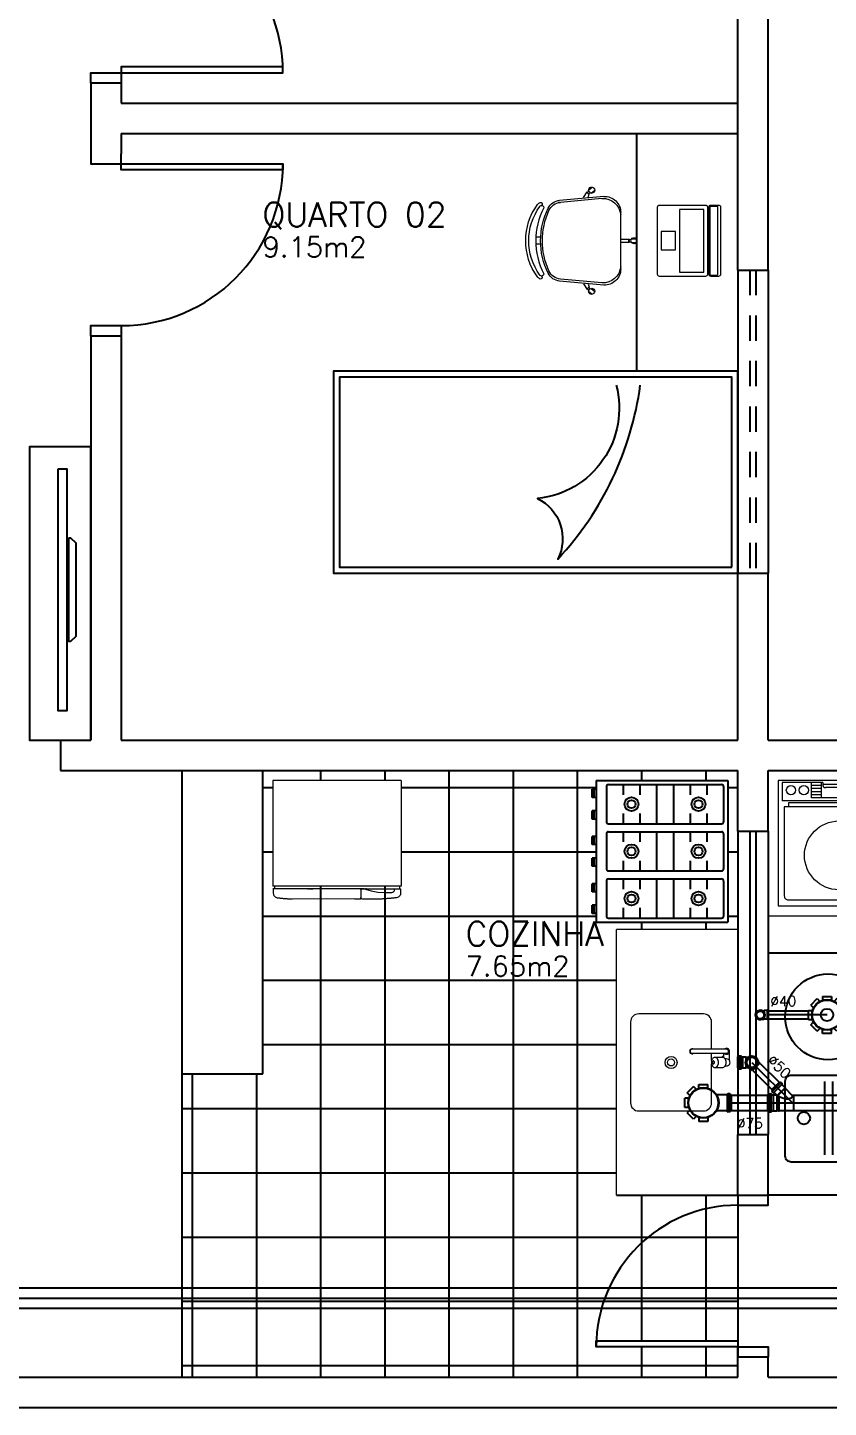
# Model space of a CAD drawing. Header units: millimetres. Extents: x -72 to 578, y 3 to 161.
# Drawn here: x 450.24 to 454.2, y 76.58 to 83.41 of the extents above; entities that cross this region are included whole.
import ezdxf
from ezdxf.enums import TextEntityAlignment as Align

# ---------------------------------------------------------------- set-up
doc = ezdxf.new("R2010")
doc.units = ezdxf.units.MM
doc.linetypes.add('HIDDEN2', pattern=[0.1875, 0.125, -0.0625])
doc.layers.get('0').update_dxf_attribs({"color": 3})
for name, color, linetype in [('-HIDRO', 8, 'Continuous'), ('a-pem-m', 6, 'Continuous'), ('AR-MOB', 252, 'Continuous'), ('COTAS', 7, 'Continuous'), ('COTAS01', 7, 'Continuous'), ('COZINHA', 6, 'Continuous'), ('CTA', 5, 'Continuous'), ('ESPECIFICAÇÃO02', 7, 'Continuous'), ('Texto-Tubos', 7, 'Continuous'), ('TigreCad', 3, 'Continuous'), ('Tinterno', 9, 'Continuous')]:
    doc.layers.add(name, color=color, linetype=linetype)
doc.layers.add('E-Lay-9', color=9, linetype='Continuous', lineweight=9)
doc.styles.add('PADRAO_TXT', font='romans.shx')
doc.styles.add('TCTUBOS-TXT', font='txt.shx')

# ---------------------------------------------------------------- blocks, each defined once
blk = doc.blocks.new('A$C76E36590')
at = {"layer": 'AR-MOB', "color": 8}
blk.add_lwpolyline([(-0.4418, -1.0005), (-0.4503, -1.0005), (-0.476, -0.9749), (-0.476, -0.5132), (-0.4503, -0.4875), (-0.4418, -0.4875)], close=True, dxfattribs=at)
blk = doc.blocks.new('Fogão03_6')
at = {"layer": 'a-pem-m', "color": 8}
for p, q in [((-0.35, -0.65), (-0.35, 0)), ((-0.35, 0), (0.35, 0)), ((-0.35, 0), (0.35, 0)), ((-0.35, -0.65), (-0.35, 0)), ((-0.33, -0.59), (-0.33, -0.03)), ((-0.33, -0.59), (-0.33, -0.03)), ((-0.32, -0.02), (-0.1467, -0.02)), ((-0.32, -0.02), (-0.1467, -0.02)), ((-0.1367, -0.59), (-0.1367, -0.03)), ((-0.1367, -0.59), (-0.1367, -0.03)), ((-0.0967, -0.59), (-0.0967, -0.03)), ((-0.0967, -0.59), (-0.0967, -0.03)), ((-0.0867, -0.02), (0.0867, -0.02)), ((-0.0867, -0.02), (0.0867, -0.02)), ((0.0967, -0.59), (0.0967, -0.03)), ((0.0967, -0.59), (0.0967, -0.03)), ((0.1367, -0.59), (0.1367, -0.03)), ((0.1367, -0.59), (0.1367, -0.03)), ((0.1467, -0.02), (0.32, -0.02)), ((0.1467, -0.02), (0.32, -0.02)), ((0.33, -0.59), (0.33, -0.03)), ((0.33, -0.59), (0.33, -0.03)), ((0.35, -0.65), (0.35, 0)), ((0.35, -0.65), (0.35, 0)), ((-0.33, -0.1029), (-0.28, -0.1029)), ((-0.33, -0.1029), (-0.28, -0.1029)), ((-0.1867, -0.1029), (-0.1367, -0.1029)), ((-0.1867, -0.1029), (-0.1367, -0.1029)), ((-0.0967, -0.1029), (-0.0467, -0.1029)), ((-0.0967, -0.1029), (-0.0467, -0.1029)), ((0.0467, -0.1029), (0.0967, -0.1029)), ((0.0467, -0.1029), (0.0967, -0.1029)), ((0.1367, -0.1029), (0.1867, -0.1029)), ((0.1367, -0.1029), (0.1867, -0.1029)), ((0.28, -0.1029), (0.33, -0.1029)), ((0.28, -0.1029), (0.33, -0.1029)), ((-0.33, -0.1857), (-0.28, -0.1857)), ((-0.33, -0.1857), (-0.28, -0.1857)), ((-0.1867, -0.1857), (-0.1367, -0.1857)), ((-0.1867, -0.1857), (-0.1367, -0.1857)), ((-0.0967, -0.1857), (-0.0467, -0.1857)), ((-0.0967, -0.1857), (-0.0467, -0.1857)), ((0.0467, -0.1857), (0.0967, -0.1857)), ((0.0467, -0.1857), (0.0967, -0.1857)), ((0.1367, -0.1857), (0.1867, -0.1857)), ((0.1367, -0.1857), (0.1867, -0.1857)), ((0.28, -0.1857), (0.33, -0.1857)), ((0.28, -0.1857), (0.33, -0.1857)), ((-0.33, -0.2686), (-0.1367, -0.2686)), ((-0.33, -0.2686), (-0.1367, -0.2686)), ((-0.0967, -0.2686), (0.0967, -0.2686)), ((-0.0967, -0.2686), (0.0967, -0.2686)), ((0.1367, -0.2686), (0.33, -0.2686)), ((0.1367, -0.2686), (0.33, -0.2686)), ((-0.33, -0.3514), (-0.1367, -0.3514)), ((-0.33, -0.3514), (-0.1367, -0.3514)), ((-0.0967, -0.3514), (0.0967, -0.3514)), ((-0.0967, -0.3514), (0.0967, -0.3514)), ((0.1367, -0.3514), (0.33, -0.3514)), ((0.1367, -0.3514), (0.33, -0.3514)), ((-0.33, -0.4343), (-0.28, -0.4343)), ((-0.33, -0.4343), (-0.28, -0.4343)), ((-0.1867, -0.4343), (-0.1367, -0.4343)), ((-0.1867, -0.4343), (-0.1367, -0.4343)), ((-0.0967, -0.4343), (-0.0467, -0.4343)), ((-0.0967, -0.4343), (-0.0467, -0.4343)), ((0.0467, -0.4343), (0.0967, -0.4343)), ((0.0467, -0.4343), (0.0967, -0.4343)), ((0.1367, -0.4343), (0.1867, -0.4343)), ((0.1367, -0.4343), (0.1867, -0.4343)), ((0.28, -0.4343), (0.33, -0.4343)), ((0.28, -0.4343), (0.33, -0.4343)), ((-0.33, -0.5171), (-0.28, -0.5171)), ((-0.33, -0.5171), (-0.28, -0.5171)), ((-0.1867, -0.5171), (-0.1367, -0.5171)), ((-0.1867, -0.5171), (-0.1367, -0.5171)), ((-0.0967, -0.5171), (-0.0467, -0.5171)), ((-0.0967, -0.5171), (-0.0467, -0.5171)), ((0.0467, -0.5171), (0.0967, -0.5171)), ((0.0467, -0.5171), (0.0967, -0.5171)), ((0.1367, -0.5171), (0.1867, -0.5171)), ((0.1367, -0.5171), (0.1867, -0.5171)), ((0.28, -0.5171), (0.33, -0.5171)), ((0.28, -0.5171), (0.33, -0.5171)), ((-0.32, -0.6), (-0.1467, -0.6)), ((-0.32, -0.6), (-0.1467, -0.6)), ((-0.0867, -0.6), (0.0867, -0.6)), ((-0.0867, -0.6), (0.0867, -0.6)), ((0.1467, -0.6), (0.32, -0.6)), ((0.1467, -0.6), (0.32, -0.6)), ((-0.35, -0.65), (0.35, -0.65)), ((-0.35, -0.65), (0.35, -0.65)), ((-0.3068, -0.65), (-0.3068, -0.67)), ((-0.3068, -0.65), (-0.3068, -0.67)), ((-0.2669, -0.66), (-0.3068, -0.66)), ((-0.2669, -0.66), (-0.3068, -0.66)), ((-0.2669, -0.67), (-0.3068, -0.67)), ((-0.2669, -0.67), (-0.3068, -0.67)), ((-0.2669, -0.65), (-0.2669, -0.67)), ((-0.2669, -0.65), (-0.2669, -0.67)), ((-0.1998, -0.65), (-0.1998, -0.67)), ((-0.1998, -0.65), (-0.1998, -0.67)), ((-0.1599, -0.66), (-0.1998, -0.66)), ((-0.1599, -0.66), (-0.1998, -0.66)), ((-0.1599, -0.67), (-0.1998, -0.67)), ((-0.1599, -0.67), (-0.1998, -0.67)), ((-0.1599, -0.65), (-0.1599, -0.67)), ((-0.1599, -0.65), (-0.1599, -0.67)), ((-0.0734, -0.65), (-0.0734, -0.67)), ((-0.0734, -0.65), (-0.0734, -0.67)), ((-0.0335, -0.66), (-0.0734, -0.66)), ((-0.0335, -0.66), (-0.0734, -0.66)), ((-0.0335, -0.67), (-0.0734, -0.67)), ((-0.0335, -0.67), (-0.0734, -0.67)), ((-0.0335, -0.65), (-0.0335, -0.67)), ((-0.0335, -0.65), (-0.0335, -0.67)), ((0.0335, -0.65), (0.0335, -0.67)), ((0.0335, -0.65), (0.0335, -0.67)), ((0.0734, -0.66), (0.0335, -0.66)), ((0.0734, -0.66), (0.0335, -0.66)), ((0.0734, -0.67), (0.0335, -0.67)), ((0.0734, -0.67), (0.0335, -0.67)), ((0.0734, -0.65), (0.0734, -0.67)), ((0.0734, -0.65), (0.0734, -0.67)), ((0.1599, -0.65), (0.1599, -0.67)), ((0.1599, -0.65), (0.1599, -0.67)), ((0.1998, -0.66), (0.1599, -0.66)), ((0.1998, -0.66), (0.1599, -0.66)), ((0.1998, -0.67), (0.1599, -0.67)), ((0.1998, -0.67), (0.1599, -0.67)), ((0.1998, -0.65), (0.1998, -0.67)), ((0.1998, -0.65), (0.1998, -0.67)), ((0.2669, -0.65), (0.2669, -0.67)), ((0.2669, -0.65), (0.2669, -0.67)), ((0.3067, -0.66), (0.2669, -0.66)), ((0.3067, -0.66), (0.2669, -0.66)), ((0.3067, -0.67), (0.2669, -0.67)), ((0.3067, -0.67), (0.2669, -0.67)), ((0.3067, -0.65), (0.3067, -0.67)), ((0.3067, -0.65), (0.3067, -0.67))]:
    blk.add_line(p, q, dxfattribs=at)
for centre, radius in [((-0.2333, -0.1443), 0.0341), ((-0.2333, -0.1443), 0.0341), ((-0.2333, -0.1443), 0.02), ((-0.2333, -0.1443), 0.02), ((0, -0.1443), 0.0341), ((0, -0.1443), 0.0341), ((0, -0.1443), 0.02), ((0, -0.1443), 0.02), ((0.2333, -0.1443), 0.0341), ((0.2333, -0.1443), 0.0341), ((0.2333, -0.1443), 0.02), ((0.2333, -0.1443), 0.02), ((-0.2333, -0.4757), 0.0341), ((-0.2333, -0.4757), 0.0341), ((-0.2333, -0.4757), 0.02), ((-0.2333, -0.4757), 0.02), ((0, -0.4757), 0.0341), ((0, -0.4757), 0.0341), ((0, -0.4757), 0.02), ((0, -0.4757), 0.02), ((0.2333, -0.4757), 0.0341), ((0.2333, -0.4757), 0.0341), ((0.2333, -0.4757), 0.02), ((0.2333, -0.4757), 0.02)]:
    blk.add_circle(centre, radius, dxfattribs=at)
for centre, start, end in [((-0.32, -0.03), 89.99946, 179.99964), ((-0.32, -0.03), 89.99946, 179.99964), ((-0.1467, -0.03), 359.99964, 89.99946), ((-0.1467, -0.03), 359.99964, 89.99946), ((-0.0867, -0.03), 89.99946, 179.99964), ((-0.0867, -0.03), 89.99946, 179.99964), ((0.0867, -0.03), 359.99964, 89.99946), ((0.0867, -0.03), 359.99964, 89.99946), ((0.1467, -0.03), 89.99946, 179.99964), ((0.1467, -0.03), 89.99946, 179.99964), ((0.32, -0.03), 359.99964, 89.99946), ((0.32, -0.03), 359.99964, 89.99946), ((-0.32, -0.59), 179.99964, 269.99946), ((-0.32, -0.59), 179.99964, 269.99946), ((-0.1467, -0.59), 269.99946, 359.99964), ((-0.1467, -0.59), 269.99946, 359.99964), ((-0.0867, -0.59), 179.99964, 269.99946), ((-0.0867, -0.59), 179.99964, 269.99946), ((0.0867, -0.59), 269.99946, 359.99964), ((0.0867, -0.59), 269.99946, 359.99964), ((0.1467, -0.59), 179.99964, 269.99946), ((0.1467, -0.59), 179.99964, 269.99946), ((0.32, -0.59), 269.99946, 359.99964), ((0.32, -0.59), 269.99946, 359.99964)]:
    blk.add_arc(centre, 0.01, start, end, dxfattribs=at)
blk = doc.blocks.new('A$C41E35AE6')
at = {"layer": 'COZINHA', "linetype": 'Continuous', "rotation": 180}
blk.add_blockref('Fogão03_6', (-0.35, 0), dxfattribs=at)
blk = doc.blocks.new('GELAD-VS')
at = {"color": 8}
blk.add_line((-0.0958, -0.3127), (-0.0958, -0.3151), dxfattribs=at)
for points in [[(-0.2946, 0.2704), (0.3404, 0.2704)], [(-0.2946, 0.2704), (-0.2946, -0.2524)], [(0.3404, 0.2704), (0.3404, -0.2524)], [(-0.2946, -0.2524), (0.3404, -0.2524)], [(-0.2919, -0.2667), (-0.2919, -0.2864), (-0.2915, -0.2903), (-0.2907, -0.2942), (-0.2888, -0.2977), (-0.2861, -0.3011), (-0.2834, -0.3042), (-0.2799, -0.3062), (-0.276, -0.3077), (-0.2722, -0.3089), (-0.2687, -0.3093), (-0.2652, -0.3096), (-0.2613, -0.31), (-0.2578, -0.3104), (-0.254, -0.3108), (-0.2505, -0.3112), (-0.247, -0.3116), (-0.2432, -0.312), (-0.2397, -0.3124), (-0.2358, -0.3127), (-0.2323, -0.3131), (-0.2285, -0.3131), (-0.225, -0.3135), (-0.2211, -0.3139), (-0.2176, -0.3143), (-0.2138, -0.3147), (-0.2103, -0.3147), (-0.2064, -0.3151), (-0.2029, -0.3151), (-0.1991, -0.3154), (-0.1956, -0.3154), (-0.1917, -0.3158), (-0.1882, -0.3158), (-0.1844, -0.3158), (-0.1809, -0.3162), (-0.177, -0.3162), (-0.1735, -0.3162), (-0.1697, -0.3166), (-0.1662, -0.3166), (-0.1623, -0.3166), (-0.1588, -0.3166), (-0.155, -0.3166), (-0.1515, -0.3166), (-0.1476, -0.3166), (-0.1442, -0.3166), (-0.1403, -0.3166), (-0.1368, -0.3166), (-0.1329, -0.3166), (-0.1295, -0.3162), (-0.1256, -0.3162), (-0.1221, -0.3162), (-0.1182, -0.3158), (-0.1148, -0.3158), (-0.1109, -0.3158), (-0.1074, -0.3154), (-0.1039, -0.3154), (-0.1001, -0.3151), (-0.0958, -0.3151)], [(-0.2899, -0.2648), (-0.2899, -0.2648), (-0.2899, -0.2648), (-0.2899, -0.2648), (-0.2899, -0.2648), (-0.2899, -0.2648), (-0.2899, -0.2648), (-0.2907, -0.2648), (-0.2911, -0.2652), (-0.2915, -0.2659), (-0.2915, -0.2663), (-0.2915, -0.2663), (-0.2915, -0.2663), (-0.2915, -0.2663), (-0.2915, -0.2663), (-0.2915, -0.2667)], [(-0.1237, -0.2648), (-0.2899, -0.2648)], [(-0.2861, -0.2524), (-0.2861, -0.2648)], [(-0.2636, -0.2648), (-0.2636, -0.2648), (-0.2636, -0.2648), (-0.2636, -0.2648), (-0.2636, -0.2648), (-0.2636, -0.2648), (-0.2636, -0.2648), (-0.2636, -0.2648), (-0.2636, -0.2648)], [(-0.2617, -0.2667), (-0.2617, -0.2663), (-0.2621, -0.2663), (-0.2621, -0.2659), (-0.2621, -0.2659), (-0.2625, -0.2656), (-0.2625, -0.2656), (-0.2625, -0.2652), (-0.2629, -0.2652), (-0.2633, -0.2648), (-0.2633, -0.2648), (-0.2636, -0.2648), (-0.2636, -0.2648)], [(-0.2617, -0.2667), (-0.2617, -0.2687)], [(-0.249, -0.2826), (-0.2513, -0.2822), (-0.254, -0.2814), (-0.2563, -0.2799), (-0.2582, -0.2779), (-0.2598, -0.276), (-0.2609, -0.2737), (-0.2617, -0.271), (-0.2617, -0.2687)], [(-0.1124, -0.2648), (-0.1457, -0.2748), (-0.1797, -0.281), (-0.2145, -0.2837), (-0.249, -0.2826)], [(-0.1237, -0.2648), (-0.1221, -0.2648), (-0.1209, -0.2648), (-0.1194, -0.2648), (-0.119, -0.2648), (-0.1182, -0.2648)], [(-0.1209, -0.2648), (-0.1221, -0.2648)], [(-0.1182, -0.2648), (-0.1182, -0.2648)], [(-0.1124, -0.2648), (-0.1128, -0.2648), (-0.1128, -0.2648), (-0.1132, -0.2648), (-0.1136, -0.2648), (-0.114, -0.2648), (-0.1144, -0.2648), (-0.1148, -0.2648), (-0.1155, -0.2648), (-0.1163, -0.2648), (-0.1171, -0.2648), (-0.1182, -0.2648), (-0.1182, -0.2648)], [(-0.1182, -0.2648), (-0.1182, -0.2648)], [(-0.1124, -0.2648), (-0.0958, -0.2648)], [(-0.0966, -0.2648), (-0.1124, -0.2648), (-0.1124, -0.2648), (-0.1124, -0.2648), (-0.1124, -0.2648), (-0.1124, -0.2648)], [(-0.0966, -0.2648), (-0.0966, -0.2648), (-0.0966, -0.2648), (-0.0966, -0.2648), (-0.0966, -0.2648), (-0.0966, -0.2648), (-0.0966, -0.2648), (-0.0966, -0.2648), (-0.0966, -0.2648), (-0.0966, -0.2648), (-0.0966, -0.2648), (-0.0966, -0.2648), (-0.0966, -0.2648)], [(-0.0958, -0.2648), (0.3404, -0.2648)], [(-0.0958, -0.2648), (-0.0958, -0.2648), (-0.0958, -0.2648), (-0.0958, -0.2648), (-0.0958, -0.2659)], [(-0.0958, -0.2648), (-0.0958, -0.2659)], [(-0.0958, -0.2648), (-0.0958, -0.3093)], [(-0.0958, -0.2648), (-0.0958, -0.3139), (-0.0958, -0.3093)], [(-0.0958, -0.2659), (-0.0958, -0.3081)], [(-0.0958, -0.2675), (-0.0958, -0.2667)], [(-0.0656, -0.2648), (-0.0656, -0.2648), (-0.0656, -0.2648), (-0.0656, -0.2648), (-0.0656, -0.2648), (-0.0656, -0.2648), (-0.0656, -0.2648), (-0.0656, -0.2648), (-0.0656, -0.2648), (-0.0656, -0.2648), (-0.0656, -0.2648), (-0.0656, -0.2648), (-0.0656, -0.2648), (-0.0656, -0.2648), (-0.0656, -0.2648), (-0.0656, -0.2648), (-0.0656, -0.2648), (-0.0656, -0.2648), (-0.0656, -0.2648), (-0.0656, -0.2648), (-0.0656, -0.2648)], [(0.1583, -0.2648), (0.1416, -0.2648)], [(0.1424, -0.2648), (0.1583, -0.2648), (0.1583, -0.2648), (0.1583, -0.2648), (0.1583, -0.2648), (0.1583, -0.2648)], [(0.1583, -0.2648), (0.1583, -0.2648), (0.1587, -0.2648), (0.1587, -0.2648), (0.1594, -0.2648), (0.1598, -0.2648), (0.1602, -0.2648), (0.1606, -0.2648), (0.1614, -0.2648), (0.1621, -0.2648), (0.1629, -0.2648), (0.1637, -0.2648), (0.1641, -0.2648)], [(0.1641, -0.2648), (0.1641, -0.2648)], [(0.1641, -0.2648), (0.1641, -0.2648)], [(0.1691, -0.2648), (0.1679, -0.2648), (0.1668, -0.2648), (0.1652, -0.2648), (0.1648, -0.2648), (0.1641, -0.2648)], [(0.1668, -0.2648), (0.1679, -0.2648)], [(0.1691, -0.2648), (0.3358, -0.2648)], [(0.3095, -0.2648), (0.3095, -0.2648), (0.3095, -0.2648), (0.3095, -0.2648), (0.3095, -0.2648), (0.3095, -0.2648), (0.3095, -0.2648)], [(0.3319, -0.2524), (0.3319, -0.2648)], [(0.3377, -0.2663), (0.3377, -0.2663), (0.3377, -0.2663), (0.3377, -0.2663), (0.3377, -0.2663), (0.3377, -0.2663), (0.3377, -0.2663), (0.3377, -0.2659), (0.3373, -0.2652), (0.3365, -0.2648), (0.3362, -0.2648), (0.3362, -0.2648), (0.3362, -0.2648), (0.3362, -0.2648), (0.3362, -0.2648), (0.3362, -0.2648)], [(0.3377, -0.2667), (0.3377, -0.2864)], [(-0.0958, -0.3081), (-0.0958, -0.3081), (-0.0958, -0.3085)], [(-0.0958, -0.3112), (-0.0958, -0.3108), (-0.0958, -0.3108), (-0.0958, -0.3108), (-0.0958, -0.3108), (-0.0958, -0.3104), (-0.0958, -0.3104), (-0.0958, -0.31), (-0.0958, -0.31), (-0.0958, -0.31), (-0.0958, -0.3096), (-0.0958, -0.3093), (-0.0958, -0.3089), (-0.0958, -0.3089), (-0.0958, -0.3085), (-0.0958, -0.3081)], [(-0.0958, -0.3093), (-0.0958, -0.3096)], [(-0.0958, -0.31), (-0.0958, -0.3108)], [(-0.0958, -0.3108), (-0.0958, -0.3112)], [(-0.0958, -0.3112), (-0.0958, -0.3139)], [(-0.0958, -0.312), (-0.0958, -0.3124)], [(-0.0958, -0.3127), (-0.0958, -0.3131)], [(-0.0796, -0.3143), (-0.0838, -0.3143), (-0.0958, -0.3139), (-0.0958, -0.3139)], [(-0.066, -0.3143), (-0.0711, -0.3143), (-0.0796, -0.3143)], [(-0.066, -0.3143), (0.245, -0.3154)], [(0.2194, -0.3162), (0.2194, -0.3162)], [(0.2267, -0.3162), (0.2267, -0.3162)], [(0.318, -0.3089), (0.3145, -0.3093), (0.311, -0.3096), (0.3072, -0.31), (0.3037, -0.3104), (0.2998, -0.3108), (0.2963, -0.3112), (0.2925, -0.3116), (0.289, -0.312), (0.2855, -0.3124), (0.2816, -0.3127), (0.2782, -0.3131), (0.2743, -0.3131), (0.2704, -0.3135), (0.2669, -0.3139), (0.2631, -0.3143), (0.2596, -0.3147), (0.2561, -0.3147), (0.2522, -0.3151), (0.2488, -0.3151), (0.245, -0.3154)], [(0.3377, -0.2864), (0.3373, -0.2903), (0.3362, -0.2942), (0.3346, -0.2977), (0.3319, -0.3011), (0.3288, -0.3042), (0.3253, -0.3062), (0.3219, -0.3077), (0.318, -0.3089)]]:
    blk.add_lwpolyline(points, dxfattribs=at)
blk = doc.blocks.new('A$C2C1E45B8')
at = {"layer": 'E-Lay-9', "xscale": -1, "rotation": 180}
blk.add_blockref('GELAD-VS', (-0.3404, 0.2704), dxfattribs=at)
blk = doc.blocks.new('A$C2281729D')
at = {"color": 8}
blk.add_line((0, 0.6), (0, 0), dxfattribs=at)
at = {"layer": 'E-Lay-9', "color": 8}
for p, q in [((0, 0.6), (1.3133, 0.6)), ((1.3133, 0), (1.3133, 0.6)), ((0.7011, 0.0709), (0.6802, 0.0709))]:
    blk.add_line(p, q, dxfattribs=at)
for points in [[(0.7211, 0.13), (0.8561, 0.13, 0.414214), (0.8961, 0.17), (0.8961, 0.49, 0.414214), (0.8561, 0.53), (0.4561, 0.53, 0.414214), (0.4161, 0.49), (0.4161, 0.17, 0.414214), (0.4561, 0.13), (0.6486, 0.13)], [(0.6311, 0.1131), (0.6311, 0.0755, 0.133256), (0.6328, 0.0691, 0.106756), (0.6384, 0.063, 0.082828), (0.6462, 0.0593, 0.071352), (0.6561, 0.0578, 0.071352), (0.666, 0.0593, 0.082828), (0.6737, 0.063, 0.106756), (0.6793, 0.0691, 0.133256), (0.6811, 0.0755), (0.6811, 0.1131)], [(0.6661, 0.13), (0.7011, 0.13, 0.414214)], [(0.6386, 0.0629), (0.6386, 0.0559, 0.546464), (0.6634, 0.04, -0.10784), (0.6675, 0.0409), (0.7111, 0.0409)], [(0.6634, 0.04, 0.293273), (0.6736, 0.0559), (0.6736, 0.0629)]]:
    blk.add_lwpolyline(points, format="xyb", dxfattribs=at)
for points in [[(0.7211, 0.0559), (0.7211, 0.2259, 1), (0.7011, 0.2259), (0.7011, 0.0559, 1)], [(0.6811, 0.1131, 0.133256), (0.6793, 0.1195, 0.106756), (0.6737, 0.1256, 0.082828), (0.666, 0.1294, 0.071352), (0.6561, 0.1308, 0.071352), (0.6462, 0.1294, 0.082828), (0.6384, 0.1256, 0.106756), (0.6328, 0.1195, 0.133256), (0.6311, 0.1131, 0.133256), (0.6328, 0.1067, 0.106756), (0.6384, 0.1006, 0.082828), (0.6462, 0.0969, 0.071352), (0.6561, 0.0954, 0.071352), (0.666, 0.0969, 0.082828), (0.6737, 0.1006, 0.106756), (0.6793, 0.1067, 0.133256)], [(0.6486, 0.1206, 0.133256), (0.6491, 0.1187, 0.106756), (0.6508, 0.1169, 0.082828), (0.6531, 0.1157, 0.071352), (0.6561, 0.1153, 0.071352), (0.659, 0.1157, 0.082828), (0.6614, 0.1169, 0.106756), (0.663, 0.1187, 0.133256), (0.6636, 0.1206, 0.133256), (0.663, 0.1225, 0.106756), (0.6614, 0.1244, 0.082828), (0.659, 0.1255, 0.071352), (0.6561, 0.1259, 0.071352), (0.6531, 0.1255, 0.082828), (0.6508, 0.1244, 0.106756), (0.6491, 0.1225, 0.133256)]]:
    blk.add_lwpolyline(points, format="xyb", close=True, dxfattribs=at)
for radius in [0.03, 0.0175]:
    blk.add_circle((0.6561, 0.33), radius, dxfattribs=at)
for centre, radius, start, end in [((0.7111, 0.2259), 0.0125, 323.1301, 216.8699), ((0.6561, 0.0559), 0.035, 25.37693, 44.41531), ((0.7111, 0.0559), 0.015, 131.81031, 48.18969)]:
    blk.add_arc(centre, radius, start, end, dxfattribs=at)
blk = doc.blocks.new('A$C656368A0')
at = {"layer": 'COTAS01', "color": 8}
for p, q in [((0, 1.1964), (0, 0)), ((0, 1.1964), (0.5505, 1.1964)), ((0.1097, 0.997), (0.1097, 0.6345)), ((0.1497, 0.997), (0.1497, 0.6345)), ((0.1897, 0.997), (0.1897, 0.6345)), ((0.2298, 0.997), (0.2298, 0.6345)), ((0.2698, 0.997), (0.2698, 0.6345)), ((0, 0), (0.5505, 0))]:
    blk.add_line(p, q, dxfattribs=at)
for centre in [(0.3736, 0.8158), (0.2591, 0.3053)]:
    blk.add_circle(centre, 0.0307, dxfattribs=at)
at = {"layer": 'ESPECIFICAÇÃO02', "color": 8}
blk.add_lwpolyline([(0.4658, 0.6329, -0.414214), (0.4357, 0.6029), (0.0655, 0.6029, -0.414214), (0.0354, 0.6329), (0.0354, 1.0032, -0.414214), (0.0655, 1.0332), (0.4357, 1.0332, -0.414214), (0.4658, 1.0032)], format="xyb", close=True, dxfattribs=at)
blk.add_circle((0.2541, 0.3149), 0.212, dxfattribs=at)
blk = doc.blocks.new('A$C00884CEF')
at = {"layer": 'COTAS', "ltscale": 0.35, "rotation": 270}
blk.add_blockref('A$C656368A0', (-1.1964, 0.5505), dxfattribs=at)
blk = doc.blocks.new('Maquina de Lavar')
at = {"layer": 'E-Lay-9', "color": 8}
for p, q in [((0.3, 0), (-0.3, 0)), ((-0.3, 0), (-0.3, -0.62)), ((-0.08, -0.01), (-0.28, -0.01)), ((-0.28, -0.01), (-0.28, -0.1)), ((-0.1357, -0.085), (-0.1357, -0.01)), ((-0.0857, -0.025), (-0.1357, -0.025)), ((-0.0857, -0.04), (-0.1357, -0.04)), ((-0.0857, -0.055), (-0.1357, -0.055)), ((-0.0857, -0.085), (-0.0857, -0.01)), ((-0.08, -0.01), (-0.08, -0.02)), ((0.28, -0.02), (-0.08, -0.02)), ((0.085, -0.035), (-0.065, -0.035)), ((0.085, -0.085), (0.085, -0.035)), ((0.115, -0.07), (0.115, -0.05)), ((0.25, -0.035), (0.13, -0.035)), ((0.265, -0.07), (0.265, -0.05)), ((0.28, -0.1), (0.28, -0.02)), ((0.3, -0.62), (0.3, 0)), ((0.28, -0.1), (-0.28, -0.1)), ((0.27, -0.13), (-0.27, -0.13)), ((-0.27, -0.13), (-0.27, -0.57)), ((0.25, -0.11), (-0.25, -0.11)), ((-0.25, -0.11), (-0.25, -0.13)), ((-0.0857, -0.07), (-0.1357, -0.07)), ((0.085, -0.085), (-0.1357, -0.085)), ((0.25, -0.085), (0.13, -0.085)), ((0.25, -0.13), (0.25, -0.11)), ((0.27, -0.57), (0.27, -0.13)), ((-0.25, -0.59), (0.25, -0.59)), ((-0.3, -0.62), (0.3, -0.62))]:
    blk.add_line(p, q, dxfattribs=at)
for centre, radius in [((-0.2372, -0.0475), 0.0227), ((-0.1735, -0.0475), 0.0227), ((0, -0.37), 0.1701)]:
    blk.add_circle(centre, radius, dxfattribs=at)
for centre, radius, start, end in [((-0.065, -0.02), 0.015, 180, 270), ((0.13, -0.05), 0.015, 90, 180), ((0.25, -0.05), 0.015, 360, 90), ((0.13, -0.07), 0.015, 180, 270), ((0.25, -0.07), 0.015, 270, 360), ((-0.25, -0.57), 0.02, 180, 270), ((0.25, -0.57), 0.02, 270, 360)]:
    blk.add_arc(centre, radius, start, end, dxfattribs=at)
blk = doc.blocks.new('A$C32E43155')
at = {"layer": 'E-Lay-9', "color": 8}
blk.add_lwpolyline([(-0.7, 0), (0, 0), (0, -0.72), (-0.7, -0.72)], close=True, dxfattribs=at)
at = {"layer": 'E-Lay-9', "rotation": 180}
blk.add_blockref('Maquina de Lavar', (-0.35, -0.67), dxfattribs=at)
blk = doc.blocks.new('Cadeira')
at = {"layer": 'E-Lay-9', "color": 8}
for p, q in [((-0.0093, 0.0535), (-0.0093, 0.0769)), ((0.0096, 0.0535), (0.0096, 0.0769)), ((-0.1393, 0), (0.1393, 0)), ((-0.0075, 0), (-0.0075, 0.0425)), ((-0.0075, 0.0425), (-0.0056, 0.0425)), ((0.0056, 0.0425), (0.0075, 0.0425)), ((0.0075, 0), (0.0075, 0.0425)), ((-0.2355, -0.1467), (-0.2505, -0.1288)), ((-0.2192, -0.0836), (-0.1996, -0.3023)), ((-0.2087, -0.0936), (-0.1898, -0.2982)), ((0.2087, -0.0936), (0.1898, -0.2982)), ((0.2192, -0.0836), (0.1996, -0.3023)), ((0.2355, -0.1467), (0.2505, -0.1288)), ((-0.25, -0.1588), (-0.265, -0.1409)), ((-0.2398, -0.1647), (-0.2413, -0.1659)), ((-0.2133, -0.1847), (-0.2413, -0.1659)), ((-0.2298, -0.1563), (-0.2313, -0.1575)), ((-0.2144, -0.1618), (-0.2298, -0.1563)), ((0.2133, -0.1847), (0.2413, -0.1659)), ((0.2144, -0.1618), (0.2298, -0.1563)), ((0.2298, -0.1563), (0.2313, -0.1575)), ((0.2398, -0.1647), (0.2413, -0.1659)), ((0.25, -0.1588), (0.265, -0.1409)), ((-0.0175, -0.3961), (-0.0175, -0.4196)), ((0.0175, -0.3961), (0.0175, -0.4196))]:
    blk.add_line(p, q, dxfattribs=at)
blk.add_lwpolyline([(0.1631, -0.3812, -0.237888), (-0.1631, -0.3812, 0.605717), (-0.1738, -0.3953, 0.122717), (-0.17, -0.4, 0.323529), (0.17, -0.4, 0.122717), (0.1738, -0.3953, 0.605717)], format="xyb", close=True, dxfattribs=at)
for centre in [(0, 0.0466), (-0.2382, -0.1579), (0.2382, -0.1579)]:
    blk.add_circle(centre, 0.005, dxfattribs=at)
for centre, radius, start, end in [((0.0001, 0.0652), 0.015, 281.63338, 257.45365), ((-0.1393, -0.08), 0.08, 90, 182.56924), ((0, 0.0475), 0.0075, 221.81031, 318.18969), ((0.1393, -0.08), 0.08, 357.43076, 90), ((-0.1202, -0.0886), 0.0887, 95.59249, 183.25223), ((0.1202, -0.0886), 0.0887, 356.74777, 84.40751), ((-0.2502, -0.1438), 0.015, 322.54635, 298.36662), ((0.2502, -0.1438), 0.015, 241.63338, 217.45365), ((-0.2388, -0.1573), 0.0075, 261.81031, 358.18969), ((0.2388, -0.1573), 0.0075, 181.81031, 278.18969), ((-0.1299, -0.296), 0.07, 185.12125, 243.60471), ((-0.1201, -0.2918), 0.07, 185.2999, 245.73609), ((0.1201, -0.2918), 0.07, 294.26391, 354.7001), ((0.1299, -0.296), 0.07, 296.39529, 354.87875), ((-0.1819, -0.3961), 0.00782, 29.81088, 225.32554), ((-0.1625, -0.39), 0.0275, 205.14546, 233.45713), ((-0.1625, -0.39), 0.0125, 205.14546, 233.1301), ((0, -0.0343), 0.3622, 243.60471, 296.39529), ((0, -0.0254), 0.3622, 245.73609, 294.26391), ((0.1819, -0.3961), 0.00782, 314.67446, 150.18912), ((0.1625, -0.39), 0.0275, 306.54287, 334.85454), ((0, -0.1648), 0.3052, 234.12379, 305.87621)]:
    blk.add_arc(centre, radius, start, end, dxfattribs=at)
blk = doc.blocks.new('Notebook')
at = {"layer": 'E-Lay-9', "color": 8}
for p, q in [((-0.175, 0.305), (-0.175, 0.3)), ((-0.175, 0.3), (-0.175, 0.265)), ((0.165, 0.315), (-0.165, 0.315)), ((0.175, 0.3), (0.175, 0.305)), ((0.175, 0.265), (0.175, 0.3)), ((-0.165, 0.255), (0.165, 0.255))]:
    blk.add_line(p, q, dxfattribs=at)
for points in [[(-0.165, 0.26), (0.165, 0.26, 0.414214), (0.17, 0.265), (0.17, 0.295, 0.414214), (0.165, 0.3), (-0.165, 0.3, 0.414214), (-0.17, 0.295), (-0.17, 0.265, 0.414214)], [(-0.165, 0), (0.165, 0, 0.414214), (0.175, 0.01), (0.175, 0.24, 0.414214), (0.165, 0.25), (-0.165, 0.25, 0.414214), (-0.175, 0.24), (-0.175, 0.01, 0.414214)]]:
    blk.add_lwpolyline(points, format="xyb", close=True, dxfattribs=at)
for points in [[(-0.155, 0.11), (0.155, 0.11), (0.155, 0.23), (-0.155, 0.23)], [(-0.105, 0.25), (-0.145, 0.25), (-0.145, 0.255), (-0.105, 0.255)], [(0.105, 0.25), (0.145, 0.25), (0.145, 0.255), (0.105, 0.255)], [(-0.045, 0.02), (0.045, 0.02), (0.045, 0.09), (-0.045, 0.09)]]:
    blk.add_lwpolyline(points, close=True, dxfattribs=at)
for centre, start, end in [((-0.165, 0.305), 90, 180), ((0.165, 0.305), 0, 90), ((-0.165, 0.265), 180, 270), ((0.165, 0.265), 270, 360)]:
    blk.add_arc(centre, 0.01, start, end, dxfattribs=at)
blk = doc.blocks.new('27150012p')
at = {"layer": 'TigreCad'}
for p, q in [((-80.6, 48.8), (-48.8, 80.6)), ((-48.8, 80.6), (-35.1, 66.9)), ((-22.5, 91.5), (-22.5, 72.1)), ((-22.5, 91.5), (22.5, 91.5)), ((22.5, 91.5), (22.5, 72.1)), ((48.8, 80.6), (35.1, 66.9)), ((48.8, 80.6), (80.6, 48.8)), ((-91.5, -22.5), (-91.5, 22.5)), ((-91.5, 22.5), (-72.1, 22.5)), ((-80.6, 48.8), (-66.9, 35.1)), ((80.6, 48.8), (66.9, 35.1)), ((111.4, 27.4), (70.4, 27.4)), ((112.7, 30.9), (112.4, 28.3)), ((122.4, 31.8), (113.7, 31.8)), ((113.7, 30.8), (113.7, -30.8)), ((122.4, 30.8), (122.4, -30.8)), ((123.4, 31.1), (124.2, 28.1)), ((129.5, 27.4), (125.1, 27.4)), ((129.5, 27.4), (129.5, -27.4)), ((-91.5, -22.5), (-72.1, -22.5)), ((-80.6, -48.8), (-66.9, -35.1)), ((-48.8, -80.6), (-80.6, -48.8)), ((-48.8, -80.6), (-35.1, -66.9)), ((48.8, -80.6), (35.1, -66.9)), ((80.6, -48.8), (48.8, -80.6)), ((80.6, -48.8), (66.9, -35.1)), ((111.4, -27.4), (70.4, -27.4)), ((112.7, -30.9), (112.4, -28.3)), ((122.4, -31.8), (113.7, -31.8)), ((123.4, -31.1), (124.2, -28.1)), ((129.5, -27.4), (125.1, -27.4)), ((-22.5, -91.5), (-22.5, -72.1)), ((22.5, -91.5), (-22.5, -91.5)), ((22.5, -91.5), (22.5, -72.1))]:
    blk.add_line(p, q, dxfattribs=at)
blk.add_circle((0, 0), 75.5, dxfattribs=at)
for centre, start, end in [((111.4, 28.4), 270, 355), ((113.7, 30.8), 90, 175), ((122.4, 30.8), 15, 90), ((125.1, 28.4), 195, 270), ((111.4, -28.4), 5, 90), ((113.7, -30.8), 185, 270), ((122.4, -30.8), 270, 345), ((125.1, -28.4), 90, 165)]:
    blk.add_arc(centre, 1, start, end, dxfattribs=at)
at = {"layer": 'Tinterno'}
for p, q in [((112.4, 27.4), (112.4, -27.4)), ((124.4, 27.4), (124.4, -27.4))]:
    blk.add_line(p, q, dxfattribs=at)
blk.add_circle((0, 0), 73.5, dxfattribs=at)
blk = doc.blocks.new('j9n40d')
at = {"layer": 'TigreCad'}
for p, q in [((0, 20.6), (9.8, 20.6)), ((9.8, 20.6), (17.8, 20.6)), ((19, 21.8), (17.8, 20.6)), ((34, 21.8), (19, 21.8)), ((19, -21.8), (19, 21.8)), ((35, 22.8), (34, 21.8)), ((35, 22.8), (35, -22.8)), ((39, 22.8), (35, 22.8)), ((39, 22.8), (39, -22.8)), ((0, -20.6), (9.8, -20.6)), ((9.8, -20.6), (17.8, -20.6)), ((19, -21.8), (17.8, -20.6)), ((34, -21.8), (19, -21.8)), ((35, -22.8), (34, -21.8)), ((39, -22.8), (35, -22.8))]:
    blk.add_line(p, q, dxfattribs=at)
for radius, start, end in [(22.8, 64.62318, 295.37682), (20.6, 90, 270)]:
    blk.add_arc((0, 0), radius, start, end, dxfattribs=at)
at = {"layer": 'Tinterno'}
for p, q in [((17.8, 20.6), (17.8, -20.6)), ((34, 21.8), (34, -21.8))]:
    blk.add_line(p, q, dxfattribs=at)
blk.add_arc((0, 0), 21.8, 70.90091, 289.09909, dxfattribs=at)
blk = doc.blocks.new('j9n40s')
at = {"layer": 'TigreCad'}
for p, q in [((9.8, 20.6), (17.8, 20.6)), ((19, 21.8), (17.8, 20.6)), ((17.8, 20.6), (17.8, 14.3)), ((19, 12.6), (19, 21.8)), ((34, 21.8), (19, 21.8)), ((35, 22.8), (34, 21.8)), ((39, 22.8), (35, 22.8)), ((35, 22.8), (35, -22.8)), ((39, 22.8), (39, -22.8)), ((9.8, -20.6), (17.8, -20.6)), ((17.8, -20.6), (17.8, -14.3)), ((19, -21.8), (17.8, -20.6)), ((19, -12.6), (19, -21.8)), ((34, -21.8), (19, -21.8)), ((35, -22.8), (34, -21.8)), ((39, -22.8), (35, -22.8))]:
    blk.add_line(p, q, dxfattribs=at)
for radius in [22.8, 20]:
    blk.add_circle((0, 0), radius, dxfattribs=at)
at = {"layer": 'Tinterno'}
blk.add_line((34, 21.8), (34, -21.8), dxfattribs=at)
blk.add_circle((0, 0), 18.8, dxfattribs=at)
blk = doc.blocks.new('j9n50d')
at = {"layer": 'TigreCad'}
for p, q in [((28.5, 25.4), (0, 25.4)), ((30.3, 27.2), (28.5, 25.4)), ((30.3, -27.1), (30.3, 27.2)), ((47.1, 27.2), (30.3, 27.2)), ((47.3, 27.4), (47.1, 27.2)), ((47.1, -27.1), (47.1, 27.2)), ((51.9, 27.4), (47.3, 27.4)), ((53.2, 30.9), (52.9, 28.3)), ((53.4, 30.8), (53.4, -30.8)), ((62.9, 31.8), (54.2, 31.8)), ((62.9, 30.8), (62.9, -30.8)), ((63.9, 31.1), (64.7, 28.1)), ((70, 27.4), (65.6, 27.4)), ((70, 27.4), (70, -27.4)), ((28.5, -25.3), (0, -25.3)), ((30.3, -27.1), (28.5, -25.3)), ((47.1, -27.1), (30.3, -27.1)), ((47.3, -27.4), (47.1, -27.1)), ((51.9, -27.4), (47.3, -27.4)), ((53.2, -30.9), (52.9, -28.3)), ((62.9, -31.8), (54.2, -31.8)), ((63.9, -31.1), (64.7, -28.1)), ((70, -27.4), (65.6, -27.4))]:
    blk.add_line(p, q, dxfattribs=at)
for centre, radius, start, end in [((0, 0), 25.4, 90, 270), ((51.9, 28.4), 1, 270, 355), ((54.2, 30.8), 1, 90, 175), ((62.9, 30.8), 1, 15, 90), ((65.6, 28.4), 1, 195, 270), ((51.9, -28.4), 1, 5, 90), ((54.2, -30.8), 1, 185, 270), ((62.9, -30.8), 1, 270, 345), ((65.6, -28.4), 1, 90, 165)]:
    blk.add_arc(centre, radius, start, end, dxfattribs=at)
at = {"layer": 'Tinterno'}
for p, q in [((28.5, -25.3), (28.5, 25.4)), ((47.3, -27.4), (47.3, 27.4)), ((52.9, 27.4), (52.9, -27.4)), ((64.9, 27.4), (64.9, -27.4))]:
    blk.add_line(p, q, dxfattribs=at)
blk = doc.blocks.new('27150128p')
at = {"layer": 'TigreCad'}
for p, q in [((-80.6, 48.8), (-48.8, 80.6)), ((-35.8, 67.6), (-48.8, 80.6)), ((-22.5, 91.5), (22.5, 91.5)), ((-22.5, 73.2), (-22.5, 91.5)), ((22.5, 73.2), (22.5, 91.5)), ((-73.2, 22.5), (-91.5, 22.5)), ((-91.5, -22.5), (-91.5, 22.5)), ((-67.6, 35.8), (-80.6, 48.8)), ((118.5, 40), (64.9, 40)), ((119.7, 43.6), (119.5, 40.9)), ((130.3, 44.5), (120.7, 44.5)), ((120.7, 43.5), (120.7, -43.5)), ((130.3, 43.5), (130.3, -43.5)), ((131.3, 43.6), (131.5, 40.9)), ((137.5, 40), (132.5, 40)), ((137.5, 40), (137.5, -40)), ((-73.2, -22.5), (-91.5, -22.5)), ((-67.6, -35.8), (-80.6, -48.8)), ((-48.8, -80.6), (-80.6, -48.8)), ((-35.8, -67.6), (-48.8, -80.6)), ((118.5, -40), (64.9, -40)), ((119.7, -43.6), (119.5, -40.9)), ((130.3, -44.5), (120.7, -44.5)), ((131.3, -43.6), (131.5, -40.9)), ((137.5, -40), (132.5, -40)), ((-22.5, -73.2), (-22.5, -91.5)), ((22.5, -91.5), (-22.5, -91.5)), ((22.5, -73.2), (22.5, -91.5))]:
    blk.add_line(p, q, dxfattribs=at)
blk.add_circle((0, 0), 75.5, dxfattribs=at)
for centre, radius, start, end in [((-24, 73.2), 1.5, 288.16101, 0), ((24, 73.2), 1.5, 180, 251.83899), ((-73.2, 24), 1.5, 270, 341.83899), ((-68.7, 34.8), 1.5, 333.16101, 45), ((-34.8, 68.7), 1.5, 225, 296.83899), ((64.9, 41.5), 1.5, 212.61294, 270), ((118.5, 41), 1, 270, 355), ((120.7, 43.5), 1, 90, 175), ((130.3, 43.5), 1, 5, 90), ((132.5, 41), 1, 185, 270), ((-73.2, -24), 1.5, 18.16101, 90), ((-68.7, -34.8), 1.5, 315, 26.83899), ((-34.8, -68.7), 1.5, 63.16101, 135), ((64.9, -41.5), 1.5, 90, 147.38706), ((118.5, -41), 1, 5, 90), ((120.7, -43.5), 1, 185, 270), ((130.3, -43.5), 1, 270, 355), ((132.5, -41), 1, 90, 175), ((-24, -73.2), 1.5, 0, 71.83899), ((24, -73.2), 1.5, 108.16101, 180)]:
    blk.add_arc(centre, radius, start, end, dxfattribs=at)
at = {"layer": 'Tinterno'}
for p, q in [((119.4, -40), (119.4, 40)), ((131.6, -40), (131.6, 40))]:
    blk.add_line(p, q, dxfattribs=at)
blk.add_circle((0, 0), 73.5, dxfattribs=at)
blk = doc.blocks.new('26277264p')
at = {"layer": 'TigreCad'}
for p, q in [((65.7, 37.8), (-6, 37.8)), ((65.7, 37.8), (65.8, 39.3)), ((65.7, 37.8), (65.7, -32.6)), ((65.8, 39.3), (65.8, -32.7)), ((68.7, 39.3), (65.8, 39.3)), ((68.7, 39.3), (68.7, -34.1)), ((68.9, 37.8), (68.7, 39.3)), ((68.9, 37.8), (68.9, -34.2)), ((75.5, 37.8), (68.9, 37.8)), ((77.3, 39.6), (75.5, 37.8)), ((77.3, -38), (77.3, 39.6)), ((95, 39.6), (77.3, 39.6)), ((95.3, 39.8), (95, 39.6)), ((95.3, -39.8), (95.3, 39.8)), ((103.7, 39.8), (95.3, 39.8)), ((104.7, 40.7), (105, 43.4)), ((114.7, 44.3), (106, 44.3)), ((106, 43.3), (106, -43.3)), ((114.7, 43.3), (114.7, -43.3)), ((116.5, 40.5), (115.7, 43.6)), ((122, 39.8), (117.4, 39.8)), ((122, 39.8), (122, -39.8)), ((1.9, -37.7), (-6, -37.7)), ((36.4, -72.3), (1.9, -37.7)), ((36.4, -75.1), (75, -36.5)), ((93.8, -50.2), (50.2, -93.8)), ((100.5, -56.9), (56.9, -100.5)), ((103.1, -64.4), (64.4, -103.1)), ((68.9, -34.2), (65.7, -32.6)), ((90.3, -51.6), (79.9, -41.3)), ((95, -39.5), (80.6, -39.5)), ((93.7, -50), (91.6, -51.7)), ((95.3, -39.8), (95, -39.5)), ((101.2, -56.2), (95, -50)), ((103.7, -39.8), (95.3, -39.8)), ((101.4, -57.4), (99.8, -60.1)), ((103.1, -64.4), (100, -61.3)), ((104.7, -40.7), (105, -43.4)), ((114.7, -44.3), (106, -44.3)), ((116.5, -40.5), (115.7, -43.6)), ((122, -39.8), (117.4, -39.8)), ((36.4, -75.1), (36.4, -72.3)), ((51.6, -90.3), (36.4, -75.1)), ((50, -93.7), (51.7, -91.6)), ((56.2, -101.2), (50, -95)), ((57.4, -101.4), (60.1, -99.8)), ((64.4, -103.1), (61.3, -100))]:
    blk.add_line(p, q, dxfattribs=at)
for points in [[(1.6, -37.7, -0.002776), (1.5, -37.3, -0.183751), (3.3, -27.2, -0.183751)], [(3.3, -27.2, -0.183751), (11.2, -20.8, -0.102361), (29.1, -19, -0.061401), (48.1, -23.2, -0.036584), (65.7, -31, -0.020838)], [(68.9, -32.8, -0.004137), (70.7, -33.9, -0.020838), (79.9, -39.8, -0.061401)]]:
    blk.add_lwpolyline(points, format="xyb", dxfattribs=at)
for centre, start, end in [((103.7, 40.8), 270, 355), ((106, 43.3), 90, 175), ((114.7, 43.3), 15, 90), ((117.4, 40.8), 195, 270), ((80.6, -40.5), 90, 225), ((91, -50.9), 225, 310), ((94.3, -50.7), 45, 130), ((100.7, -60.6), 150, 225), ((100.5, -56.9), 330, 45), ((103.7, -40.8), 5, 90), ((106, -43.3), 185, 270), ((114.7, -43.3), 270, 345), ((117.4, -40.8), 90, 165), ((50.7, -94.3), 140, 225), ((50.9, -91), 320, 45), ((56.9, -100.5), 225, 300), ((60.6, -100.7), 45, 120)]:
    blk.add_arc(centre, 1, start, end, dxfattribs=at)
at = {"layer": 'Tinterno'}
for p, q in [((-6, -37.7), (-6, 37.8)), ((75.5, -36.8), (75.5, 37.8)), ((95, -39.5), (95, 39.6)), ((104.7, 39.8), (104.7, -39.8)), ((116.7, 39.8), (116.7, -39.8)), ((73.3, -35.4), (36.4, -72.3)), ((90.9, -52.3), (52.3, -90.9)), ((99.4, -60.8), (60.8, -99.4))]:
    blk.add_line(p, q, dxfattribs=at)
blk = doc.blocks.new('j9n50s')
at = {"layer": 'TigreCad'}
for p, q in [((19.2, 25.4), (30.3, 25.4)), ((19.2, -25.4), (30.3, -25.4))]:
    blk.add_line(p, q, dxfattribs=at)
for radius in [31.8, 27.4]:
    blk.add_circle((0, 0), radius, dxfattribs=at)
at = {"layer": 'Tinterno'}
for p, q in [((30.3, 25.4), (30.3, 9.7)), ((30.3, -9.7), (30.3, -25.4))]:
    blk.add_line(p, q, dxfattribs=at)
blk.add_circle((0, 0), 25.6, dxfattribs=at)

msp = doc.modelspace()

# ---------------------------------------------------------------- hatches: boundary and pattern name
at = {"layer": '-HIDRO'}
h = msp.add_hatch(dxfattribs=at)
h.set_pattern_fill('NET', color=256, scale=0.1, angle=180)
h.set_pattern_definition([(180, (401.2101, 76.78924), (-4e-17, -0.3175), []), (270, (401.2101, 76.78924), (0.3175, -6e-17), [])])
h.paths.add_polyline_path([(453.7049, 78.982), (453.0549, 78.982), (453.0549, 79.682), (453.7049, 79.682)])
h.paths.add_polyline_path([(452.0899, 79.682), (452.0899, 79.1592), (451.4549, 79.1592), (451.4549, 79.682)])
edge = h.paths.add_edge_path()
edge.add_line((453.1549, 78.9453), (453.7549, 78.9453))
edge.add_line((453.7549, 78.9453), (453.7549, 79.732))
edge.add_line((453.7549, 79.732), (451.4049, 79.732))
edge.add_line((451.4049, 79.732), (451.4049, 78.232))
edge.add_line((451.4049, 78.232), (451.0049, 78.232))
edge.add_line((451.0049, 78.232), (451.0049, 76.732))
edge.add_line((451.0049, 76.732), (453.7549, 76.732))
edge.add_line((453.7549, 76.732), (453.7549, 76.882))
edge.add_line((453.7549, 76.882), (453.0549, 76.882))
edge.add_arc((453.7549, 76.882), 0.7, 177.54371, 180, ccw=False)
edge.add_line((453.0555, 76.912), (453.7549, 76.912))
edge.add_line((453.7549, 76.912), (453.7549, 77.632))
edge.add_line((453.7549, 77.632), (453.1549, 77.632))
edge.add_line((453.1549, 77.632), (453.1549, 78.9453))

# ---------------------------------------------------------------- linework, layer by layer
for p, q in [((453.7549, 82.882), (453.7549, 83.632)), ((453.9049, 82.882), (453.9049, 83.632)), ((450.5549, 83.132), (450.5549, 82.782)), ((450.5549, 83.132), (450.7049, 83.132)), ((450.7049, 83.132), (450.7049, 83.032)), ((450.7049, 83.032), (453.7549, 83.032)), ((453.7549, 82.207), (453.7549, 83.032)), ((453.9049, 82.207), (453.9049, 83.032)), ((450.7049, 82.882), (450.7049, 82.782)), ((450.7049, 82.882), (453.7549, 82.882)), ((453.7549, 82.207), (453.9049, 82.207)), ((453.7549, 82.207), (453.7549, 80.707)), ((453.9049, 82.207), (453.9049, 80.707)), ((450.5549, 81.882), (450.5549, 79.882)), ((450.5549, 81.882), (450.7049, 81.882)), ((450.7049, 81.882), (450.7049, 79.882)), ((453.7549, 79.882), (453.7549, 80.707)), ((453.7549, 80.707), (453.9049, 80.707)), ((453.9049, 79.882), (453.9049, 80.707)), ((450.4049, 79.882), (450.5549, 79.882)), ((450.4049, 79.882), (450.4049, 79.732)), ((450.7049, 79.882), (453.7549, 79.882)), ((453.9049, 79.882), (455.4049, 79.882)), ((450.4049, 79.732), (453.7549, 79.732)), ((450.4049, 79.732), (451.4049, 79.732)), ((451.0049, 79.732), (451.0049, 78.232)), ((451.4049, 78.232), (451.4049, 79.732)), ((453.7549, 79.432), (453.7549, 79.732)), ((453.9049, 79.732), (455.4049, 79.732)), ((453.9049, 79.432), (453.9049, 79.732)), ((453.7549, 79.432), (453.9049, 79.432)), ((453.7549, 79.432), (453.7549, 77.932)), ((453.9049, 79.432), (453.9049, 77.932)), ((451.0049, 78.232), (451.4049, 78.232)), ((451.0049, 78.232), (451.0049, 76.732)), ((453.7549, 77.632), (453.7549, 77.932)), ((453.7549, 77.932), (453.9049, 77.932)), ((453.9049, 77.632), (453.9049, 77.932)), ((453.7549, 77.632), (453.9049, 77.632)), ((453.7549, 77.632), (453.7549, 76.832)), ((453.7549, 76.732), (453.7549, 76.832)), ((453.7549, 76.832), (453.9049, 76.832)), ((453.9049, 76.732), (453.9049, 76.832)), ((448.2549, 76.732), (453.7549, 76.732)), ((453.9049, 76.732), (455.9049, 76.732)), ((441.9049, 76.582), (457.4049, 76.582))]:
    msp.add_line(p, q, dxfattribs=at)
at = {"layer": '-HIDRO', "color": 8, "ltscale": 0.5}
msp.add_line((453.255, 81.707), (453.255, 82.882), dxfattribs=at)
at = {"layer": '-HIDRO', "linetype": 'HIDDEN2'}
for p, q in [((453.8149, 82.207), (453.8149, 80.707)), ((453.8449, 82.207), (453.8449, 80.707))]:
    msp.add_line(p, q, dxfattribs=at)
at = {"layer": '-HIDRO', "linetype": 'Continuous'}
for p, q in [((453.8149, 79.432), (453.8149, 77.932)), ((453.8449, 79.432), (453.8449, 77.932))]:
    msp.add_line(p, q, dxfattribs=at)
at = {"layer": '-HIDRO'}
for points in [[(450.5549, 83.132), (450.5549, 83.182), (450.7049, 83.182), (450.7049, 83.132)], [(450.5549, 82.782), (450.5549, 82.732), (450.7049, 82.732), (450.7049, 82.782)], [(450.5549, 81.882), (450.5549, 81.932), (450.7049, 81.932), (450.7049, 81.882)], [(453.7549, 77.632), (453.7549, 77.582), (453.9049, 77.582), (453.9049, 77.632)], [(453.7549, 76.832), (453.7549, 76.882), (453.9049, 76.882), (453.9049, 76.832)]]:
    msp.add_lwpolyline(points, dxfattribs=at)
for points in [[(450.7049, 83.182), (451.5049, 83.182), (451.5049, 83.212), (450.7049, 83.212)], [(450.7049, 82.732), (451.5049, 82.732), (451.5049, 82.702), (450.7049, 82.702)], [(453.7549, 76.882), (453.0549, 76.882), (453.0549, 76.912), (453.7549, 76.912)]]:
    msp.add_lwpolyline(points, close=True, dxfattribs=at)
at = {"layer": '-HIDRO', "color": 8}
for points in [[(453.7549, 80.707), (453.7549, 81.707), (451.7549, 81.707), (451.7549, 80.707)], [(453.7249, 80.737), (453.7249, 81.677), (451.7849, 81.677), (451.7849, 80.737)], [(450.5549, 79.882), (450.5549, 81.332), (450.2509, 81.332), (450.2509, 79.882)], [(450.3942, 81.2245), (450.437, 81.2245), (450.437, 80.0275), (450.3942, 80.0275)]]:
    msp.add_lwpolyline(points, close=True, dxfattribs=at)
msp.add_lwpolyline([(453.1536, 81.637, -0.460104), (452.7649, 81.077, -0.414214), (452.8649, 80.777, 0.154765), (453.2725, 81.637)], format="xyb", dxfattribs=at)
at = {"layer": '-HIDRO'}
for centre, radius, start, end in [((450.7049, 83.182), 0.8, 0, 90), ((450.7049, 82.732), 0.8, 270, 0), ((453.7549, 76.882), 0.7, 90, 180)]:
    msp.add_arc(centre, radius, start, end, dxfattribs=at)
at = {"layer": 'CTA'}
for p, q in [((454.1963, 78.5232), (453.9049, 78.5232)), ((453.8249, 78.2881), (454.0249, 78.0881)), ((453.7224, 78.0881), (456.0697, 78.0881)), ((456.1297, 77.1212), (445.2223, 77.1212))]:
    msp.add_line(p, q, dxfattribs=at)
at = {"layer": 'TigreCad'}
for p, q in [((453.9049, 78.5432), (454.1048, 78.5432)), ((453.9049, 78.5032), (454.1048, 78.5032)), ((453.8653, 78.2835), (453.9591, 78.1897)), ((453.8295, 78.2477), (453.9232, 78.1539)), ((453.7224, 78.1258), (453.9029, 78.1258)), ((454.0309, 78.1258), (455.8468, 78.1258)), ((453.7224, 78.0503), (453.9029, 78.0503)), ((454.0309, 78.0503), (455.8468, 78.0503)), ((456.1297, 77.172), (445.2223, 77.172)), ((456.1297, 77.0704), (445.2223, 77.0704))]:
    msp.add_line(p, q, dxfattribs=at)

# ---------------------------------------------------------------- block references
at = {"layer": '-HIDRO', "color": 8, "xscale": -1, "rotation": 270}
msp.add_blockref('Cadeira', (453.176, 82.3518), dxfattribs=at)
at = {"layer": '-HIDRO'}
for name, p, rotation in [('Notebook', (453.3562, 82.3518), 270), ('A$C76E36590', (450.0049, 79.882), 180), ('A$C32E43155', (453.9049, 79.012), 180), ('A$C2C1E45B8', (451.4549, 79.682), 180), ('A$C41E35AE6', (453.7049, 79.682), 89.99999999999999), ('A$C2281729D', (453.7549, 77.632), 89.99999999999999), ('A$C00884CEF', (453.9049, 77.632), 270)]:
    msp.add_blockref(name, p, dxfattribs=dict(at, rotation=rotation))
at = {"layer": 'TigreCad', "xscale": 0.001, "yscale": 0.001, "zscale": 0.001}
for name, p in [('27150012p', (454.1963, 78.5232)), ('j9n40d', (453.8659, 78.5232)), ('j9n40s', (453.8659, 78.5232)), ('27150128p', (453.5849, 78.0881))]:
    msp.add_blockref(name, p, dxfattribs=at)
for name, p, rotation in [('j9n50d', (453.8249, 78.2881), 180), ('j9n50s', (453.8249, 78.2881), 314.9999999999965), ('26277264p', (454.0249, 78.0881), 180.0000000000018)]:
    msp.add_blockref(name, p, dxfattribs=dict(at, rotation=rotation))

# ---------------------------------------------------------------- texts
at = {"layer": '-HIDRO', "style": 'PADRAO_TXT'}
for s, height, p in [('QUARTO 02', 0.12, (451.4041, 82.4208)), ('9.15m2', 0.1, (451.4041, 82.2708)), ('COZINHA', 0.12, (452.4086, 78.8643)), ('7.65m2', 0.1, (452.4086, 78.7143))]:
    msp.add_text(s, height=height, dxfattribs=at).set_placement(p)
at = {"layer": 'Texto-Tubos', "style": 'TCTUBOS-TXT'}
for s, p in [('%%C40', (453.9801, 78.5665)), ('%%C75', (453.8149, 77.9617))]:
    msp.add_text(s, height=0.05, dxfattribs=at).set_placement(p, align=Align.CENTER)
msp.add_text('%%C50', height=0.05, rotation=315, dxfattribs=at).set_placement((453.9423, 78.2493), align=Align.CENTER)

doc.saveas('drawing.dxf')
